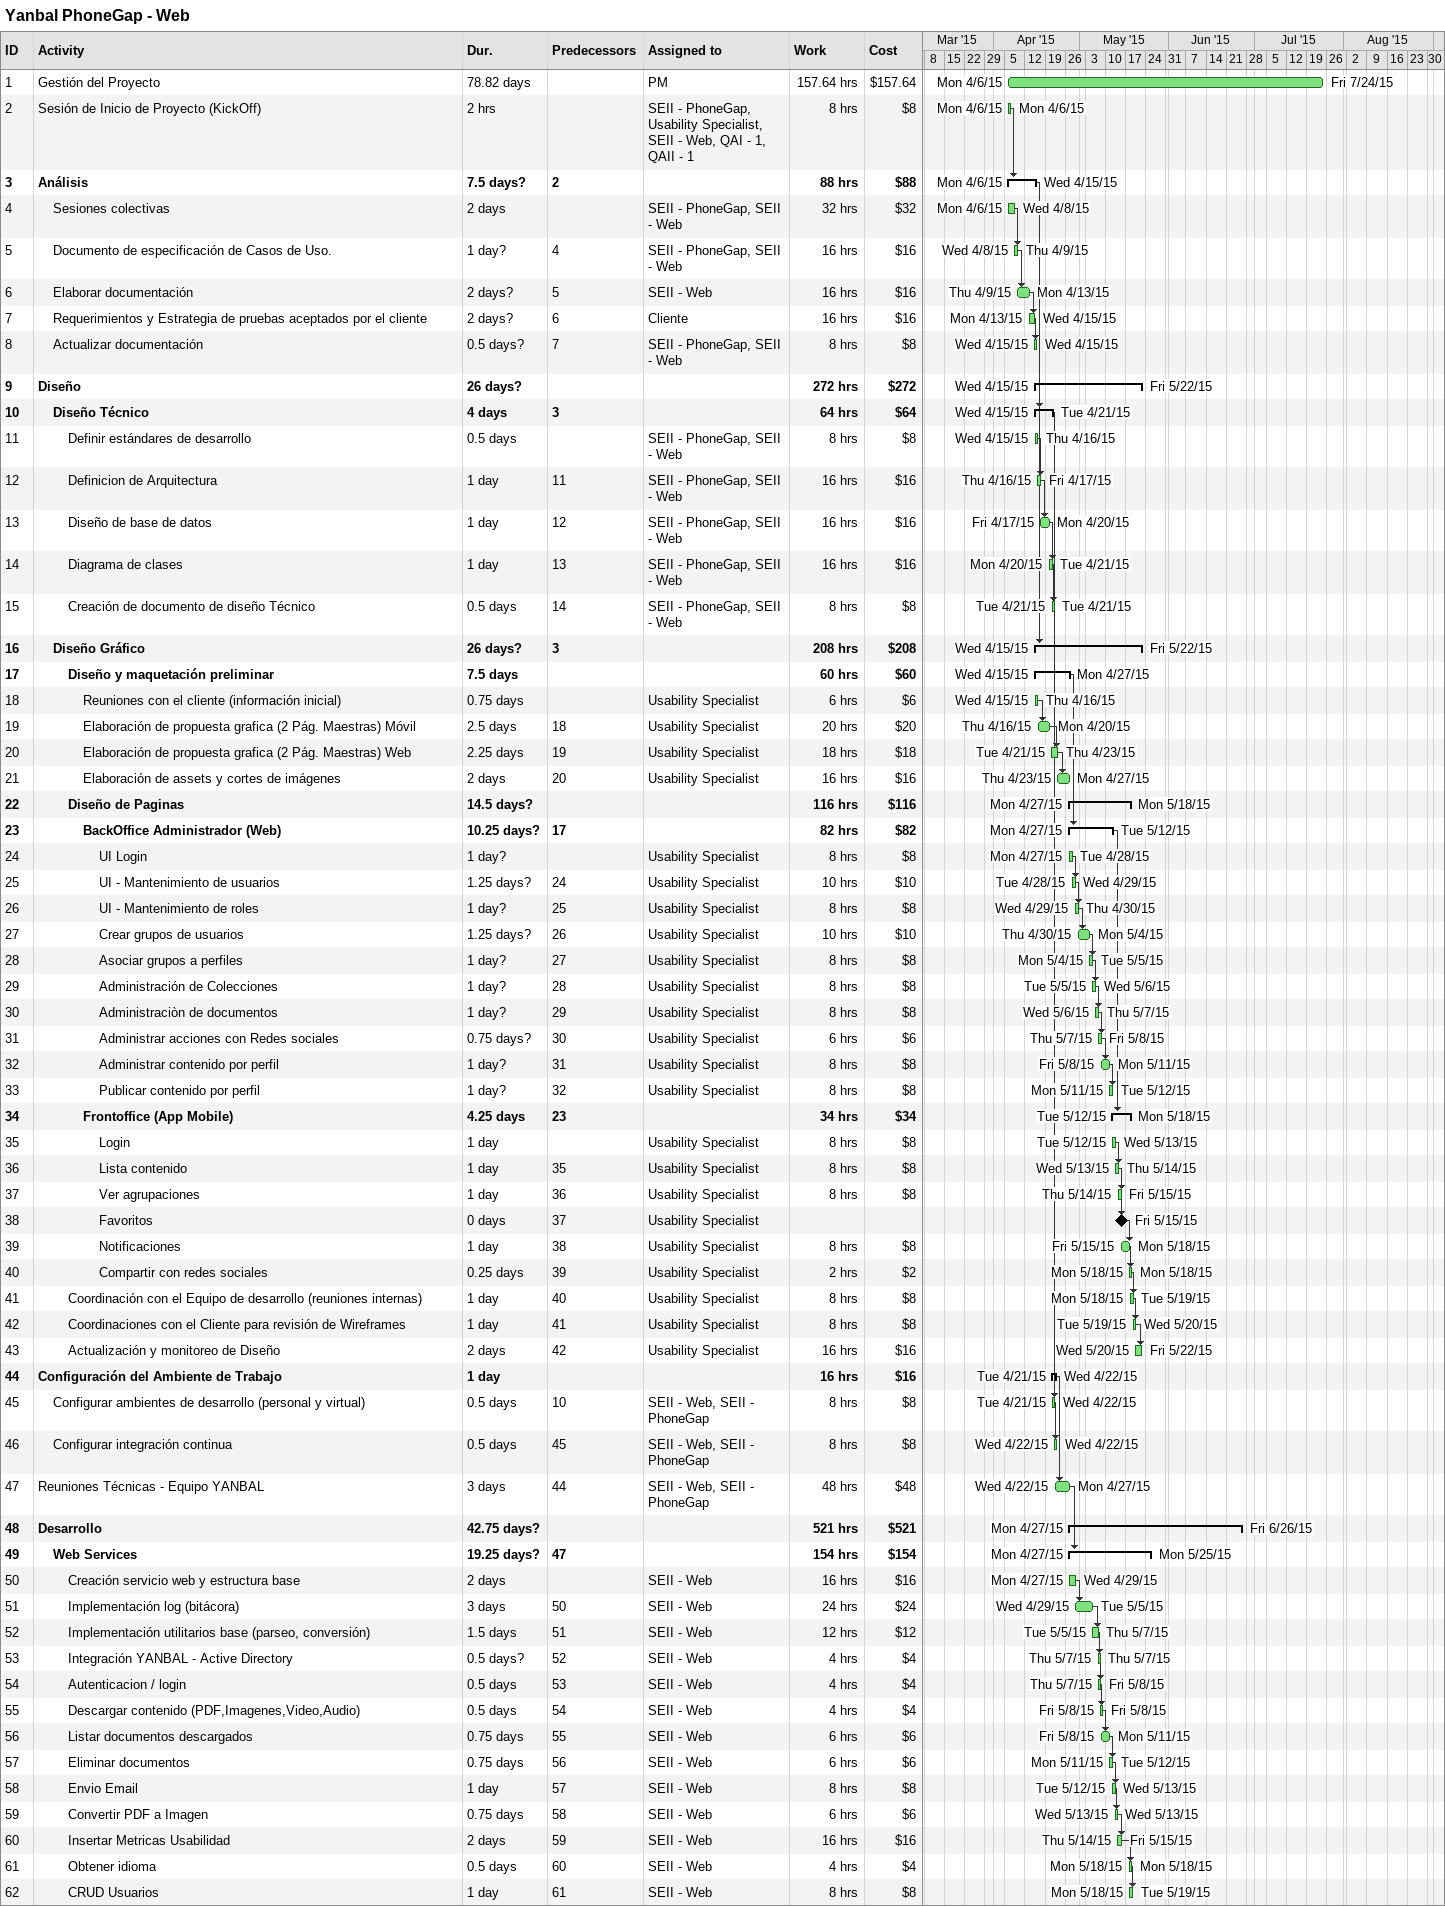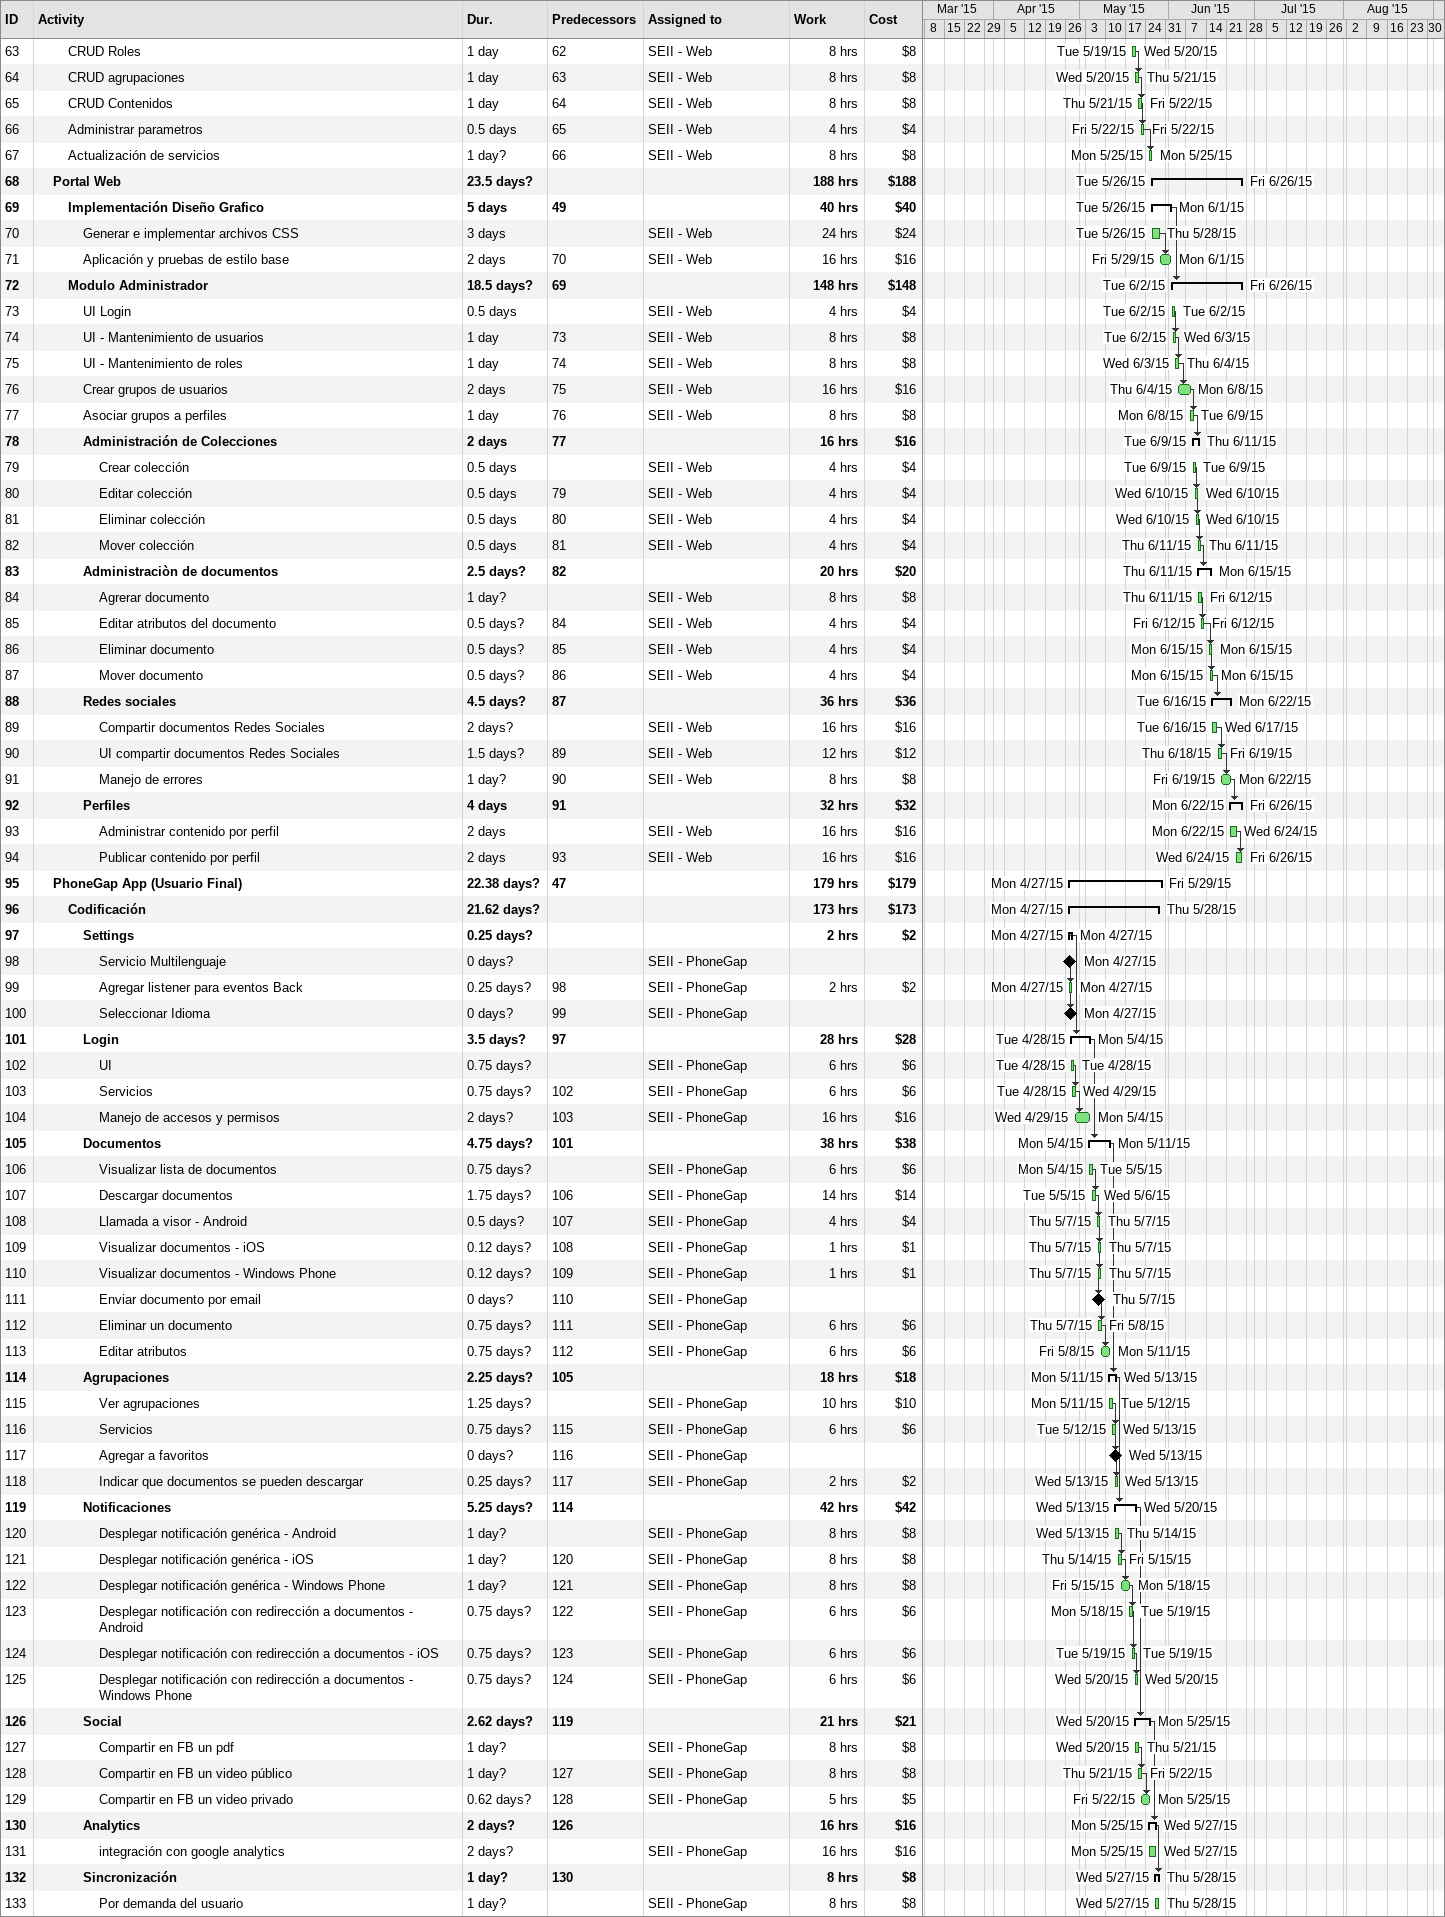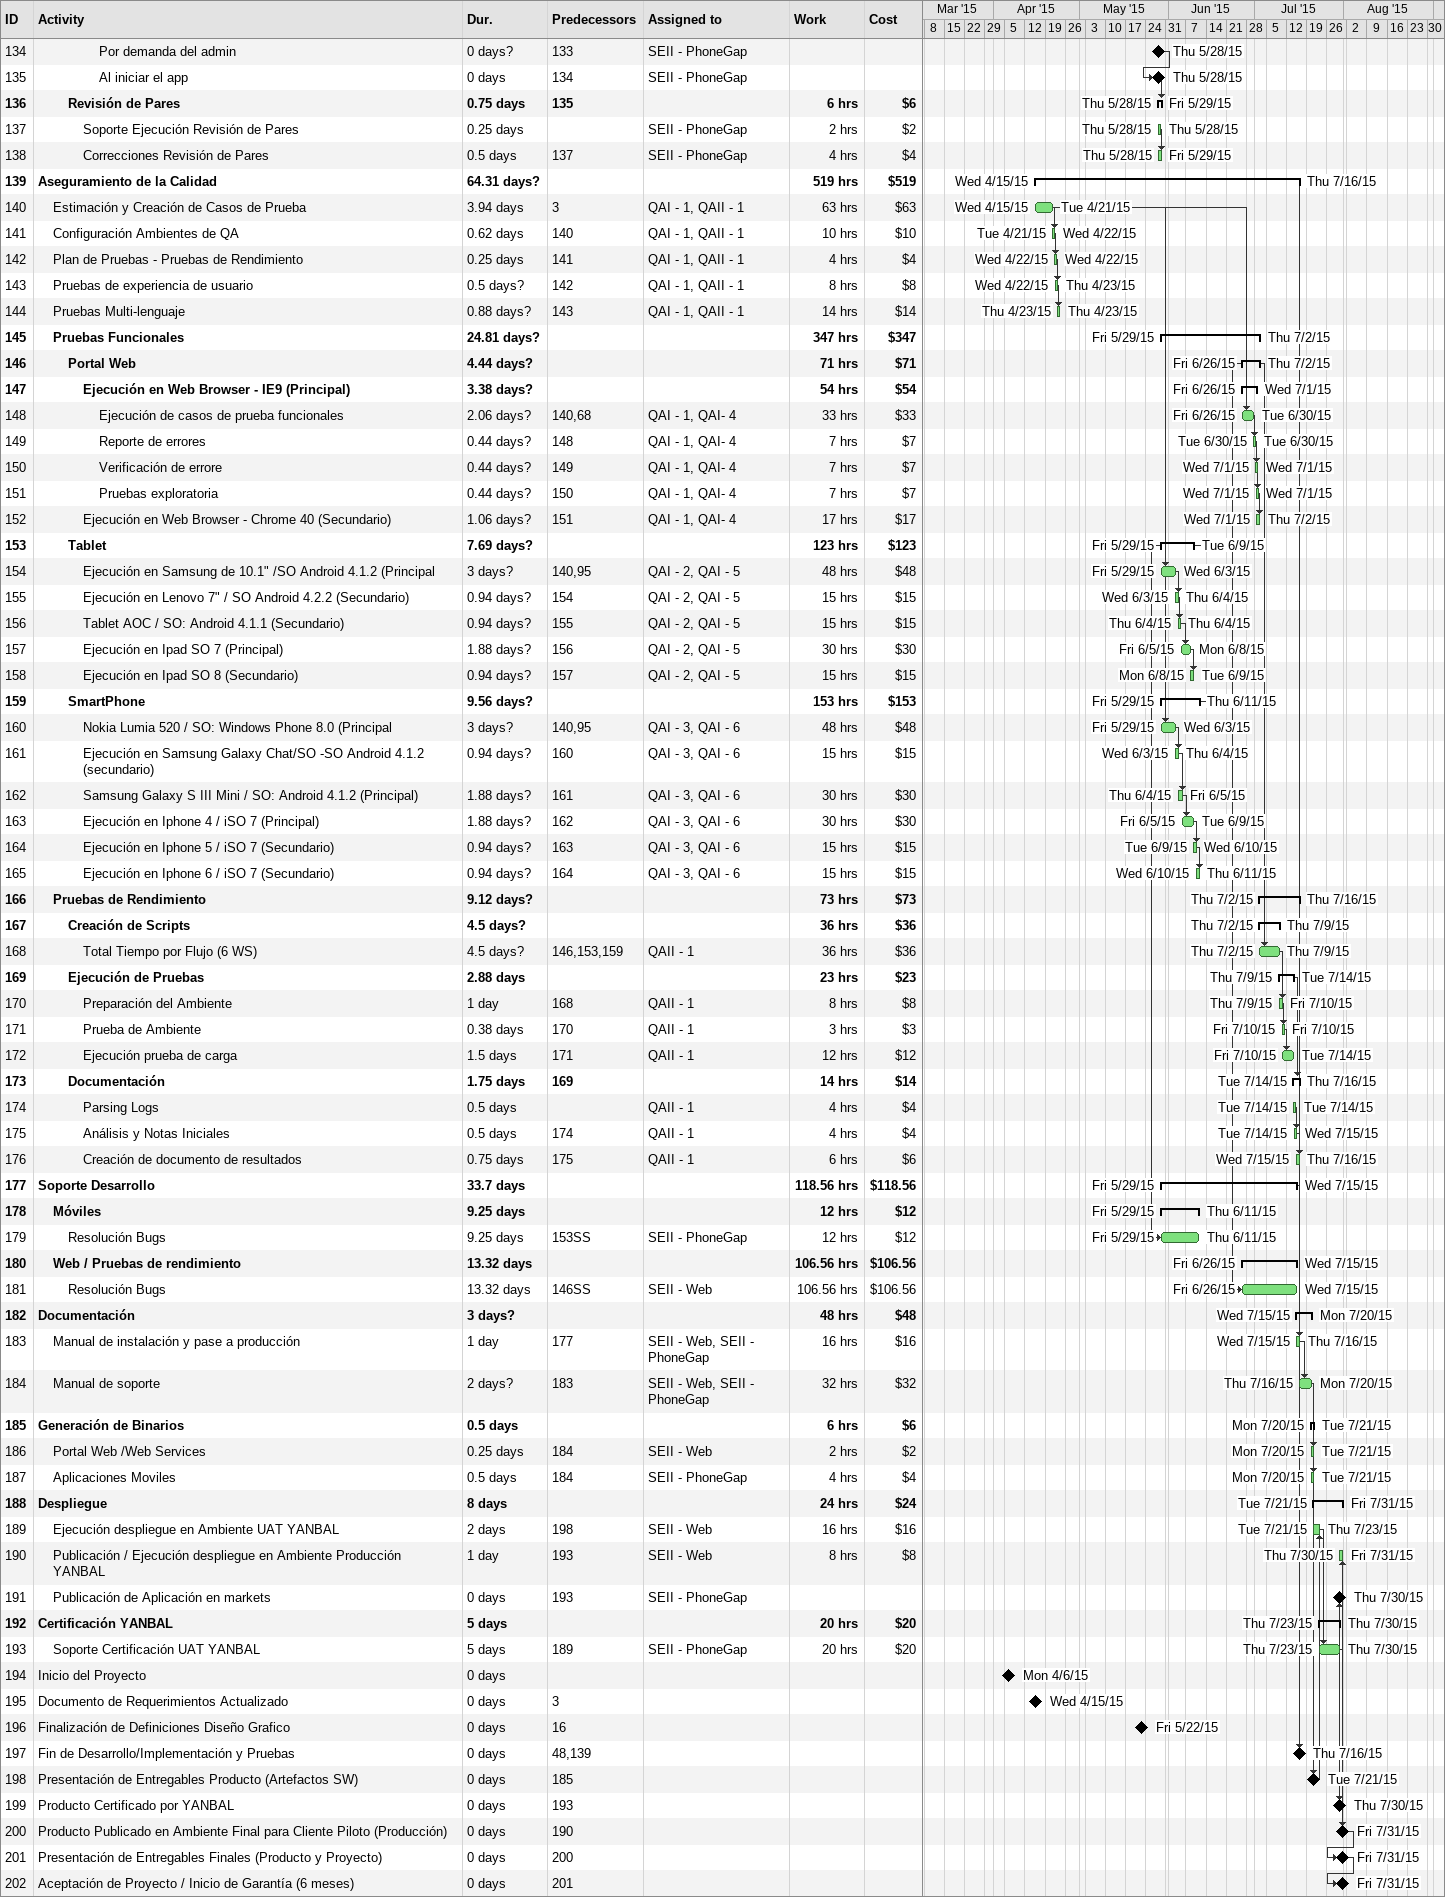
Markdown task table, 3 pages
Yanbal PhoneGap - Web

| ID | Level | Task | Duration | Start | Finish | Predecessors | Resources | Work (h) | Cost ($) |
|---|---|---|---|---|---|---|---|---|---|
| 1 | 1 | Gestión del Proyecto | 78.82d | 2015-04-06 | 2015-07-24 |  | PM | 157.64 | 157.64 |
| 2 | 1 | Sesión de Inicio de Proyecto (KickOff) | 2h | 2015-04-06 | 2015-04-06 |  | SEII - PhoneGap, Usability Specialist, SEII - Web, QAI - 1, QAII - 1 | 8 | 8 |
| 3 | 1 | **Análisis** | 7.5d? | 2015-04-06 | 2015-04-15 | 2 |  | 88 | 88 |
| 4 | 2 | Sesiones colectivas | 2d | 2015-04-06 | 2015-04-08 |  | SEII - PhoneGap, SEII - Web | 32 | 32 |
| 5 | 2 | Documento de especificación de Casos de Uso. | 1d? | 2015-04-08 | 2015-04-09 | 4 | SEII - PhoneGap, SEII - Web | 16 | 16 |
| 6 | 2 | Elaborar documentación | 2d? | 2015-04-09 | 2015-04-13 | 5 | SEII - Web | 16 | 16 |
| 7 | 2 | Requerimientos y Estrategia de pruebas aceptados por el cliente | 2d? | 2015-04-13 | 2015-04-15 | 6 | Cliente | 16 | 16 |
| 8 | 2 | Actualizar documentación | 0.5d? | 2015-04-15 | 2015-04-15 | 7 | SEII - PhoneGap, SEII - Web | 8 | 8 |
| 9 | 1 | **Diseño** | 26d? | 2015-04-15 | 2015-05-22 |  |  | 272 | 272 |
| 10 | 2 | **Diseño Técnico** | 4d | 2015-04-15 | 2015-04-21 | 3 |  | 64 | 64 |
| 11 | 3 | Definir estándares de desarrollo | 0.5d | 2015-04-15 | 2015-04-16 |  | SEII - PhoneGap, SEII - Web | 8 | 8 |
| 12 | 3 | Definicion de Arquitectura | 1d | 2015-04-16 | 2015-04-17 | 11 | SEII - PhoneGap, SEII - Web | 16 | 16 |
| 13 | 3 | Diseño de base de datos | 1d | 2015-04-17 | 2015-04-20 | 12 | SEII - PhoneGap, SEII - Web | 16 | 16 |
| 14 | 3 | Diagrama de clases | 1d | 2015-04-20 | 2015-04-21 | 13 | SEII - PhoneGap, SEII - Web | 16 | 16 |
| 15 | 3 | Creación de documento de diseño Técnico | 0.5d | 2015-04-21 | 2015-04-21 | 14 | SEII - PhoneGap, SEII - Web | 8 | 8 |
| 16 | 2 | **Diseño Gráfico** | 26d? | 2015-04-15 | 2015-05-22 | 3 |  | 208 | 208 |
| 17 | 3 | **Diseño y maquetación preliminar** | 7.5d | 2015-04-15 | 2015-04-27 |  |  | 60 | 60 |
| 18 | 4 | Reuniones con el cliente (información inicial) | 0.75d | 2015-04-15 | 2015-04-16 |  | Usability Specialist | 6 | 6 |
| 19 | 4 | Elaboración de propuesta grafica (2 Pág. Maestras) Móvil | 2.5d | 2015-04-16 | 2015-04-20 | 18 | Usability Specialist | 20 | 20 |
| 20 | 4 | Elaboración de propuesta grafica (2 Pág. Maestras) Web | 2.25d | 2015-04-21 | 2015-04-23 | 19 | Usability Specialist | 18 | 18 |
| 21 | 4 | Elaboración de assets y cortes de imágenes | 2d | 2015-04-23 | 2015-04-27 | 20 | Usability Specialist | 16 | 16 |
| 22 | 3 | **Diseño de Paginas** | 14.5d? | 2015-04-27 | 2015-05-18 |  |  | 116 | 116 |
| 23 | 4 | **BackOffice Administrador (Web)** | 10.25d? | 2015-04-27 | 2015-05-12 | 17 |  | 82 | 82 |
| 24 | 5 | UI Login | 1d? | 2015-04-27 | 2015-04-28 |  | Usability Specialist | 8 | 8 |
| 25 | 5 | UI - Mantenimiento de usuarios | 1.25d? | 2015-04-28 | 2015-04-29 | 24 | Usability Specialist | 10 | 10 |
| 26 | 5 | UI - Mantenimiento de roles | 1d? | 2015-04-29 | 2015-04-30 | 25 | Usability Specialist | 8 | 8 |
| 27 | 5 | Crear grupos de usuarios | 1.25d? | 2015-04-30 | 2015-05-04 | 26 | Usability Specialist | 10 | 10 |
| 28 | 5 | Asociar grupos a perfiles | 1d? | 2015-05-04 | 2015-05-05 | 27 | Usability Specialist | 8 | 8 |
| 29 | 5 | Administración de Colecciones | 1d? | 2015-05-05 | 2015-05-06 | 28 | Usability Specialist | 8 | 8 |
| 30 | 5 | Administraciòn de documentos | 1d? | 2015-05-06 | 2015-05-07 | 29 | Usability Specialist | 8 | 8 |
| 31 | 5 | Administrar acciones con Redes sociales | 0.75d? | 2015-05-07 | 2015-05-08 | 30 | Usability Specialist | 6 | 6 |
| 32 | 5 | Administrar contenido por perfil | 1d? | 2015-05-08 | 2015-05-11 | 31 | Usability Specialist | 8 | 8 |
| 33 | 5 | Publicar contenido por perfil | 1d? | 2015-05-11 | 2015-05-12 | 32 | Usability Specialist | 8 | 8 |
| 34 | 4 | **Frontoffice (App Mobile)** | 4.25d | 2015-05-12 | 2015-05-18 | 23 |  | 34 | 34 |
| 35 | 5 | Login | 1d | 2015-05-12 | 2015-05-13 |  | Usability Specialist | 8 | 8 |
| 36 | 5 | Lista contenido | 1d | 2015-05-13 | 2015-05-14 | 35 | Usability Specialist | 8 | 8 |
| 37 | 5 | Ver agrupaciones | 1d | 2015-05-14 | 2015-05-15 | 36 | Usability Specialist | 8 | 8 |
| 38 | 5 | Favoritos | 0d | 2015-05-15 | 2015-05-15 | 37 | Usability Specialist |  |  |
| 39 | 5 | Notificaciones | 1d | 2015-05-15 | 2015-05-18 | 38 | Usability Specialist | 8 | 8 |
| 40 | 5 | Compartir con redes sociales | 0.25d | 2015-05-18 | 2015-05-18 | 39 | Usability Specialist | 2 | 2 |
| 41 | 3 | Coordinación con el Equipo de desarrollo (reuniones internas) | 1d | 2015-05-18 | 2015-05-19 | 40 | Usability Specialist | 8 | 8 |
| 42 | 3 | Coordinaciones con el Cliente para revisión de Wireframes | 1d | 2015-05-19 | 2015-05-20 | 41 | Usability Specialist | 8 | 8 |
| 43 | 3 | Actualización y monitoreo de Diseño | 2d | 2015-05-20 | 2015-05-22 | 42 | Usability Specialist | 16 | 16 |
| 44 | 1 | **Configuración del Ambiente de Trabajo** | 1d | 2015-04-21 | 2015-04-22 |  |  | 16 | 16 |
| 45 | 2 | Configurar ambientes de desarrollo (personal y virtual) | 0.5d | 2015-04-21 | 2015-04-22 | 10 | SEII - Web, SEII - PhoneGap | 8 | 8 |
| 46 | 2 | Configurar integración continua | 0.5d | 2015-04-22 | 2015-04-22 | 45 | SEII - Web, SEII - PhoneGap | 8 | 8 |
| 47 | 1 | Reuniones Técnicas - Equipo YANBAL | 3d | 2015-04-22 | 2015-04-27 | 44 | SEII - Web, SEII - PhoneGap | 48 | 48 |
| 48 | 1 | **Desarrollo** | 42.75d? | 2015-04-27 | 2015-06-26 |  |  | 521 | 521 |
| 49 | 2 | **Web Services** | 19.25d? | 2015-04-27 | 2015-05-25 | 47 |  | 154 | 154 |
| 50 | 3 | Creación servicio web y estructura base | 2d | 2015-04-27 | 2015-04-29 |  | SEII - Web | 16 | 16 |
| 51 | 3 | Implementación log (bitácora) | 3d | 2015-04-29 | 2015-05-05 | 50 | SEII - Web | 24 | 24 |
| 52 | 3 | Implementación utilitarios base (parseo, conversión) | 1.5d | 2015-05-05 | 2015-05-07 | 51 | SEII - Web | 12 | 12 |
| 53 | 3 | Integración YANBAL - Active Directory | 0.5d? | 2015-05-07 | 2015-05-07 | 52 | SEII - Web | 4 | 4 |
| 54 | 3 | Autenticacion / login | 0.5d | 2015-05-07 | 2015-05-08 | 53 | SEII - Web | 4 | 4 |
| 55 | 3 | Descargar contenido (PDF,Imagenes,Video,Audio) | 0.5d | 2015-05-08 | 2015-05-08 | 54 | SEII - Web | 4 | 4 |
| 56 | 3 | Listar documentos descargados | 0.75d | 2015-05-08 | 2015-05-11 | 55 | SEII - Web | 6 | 6 |
| 57 | 3 | Eliminar documentos | 0.75d | 2015-05-11 | 2015-05-12 | 56 | SEII - Web | 6 | 6 |
| 58 | 3 | Envio Email | 1d | 2015-05-12 | 2015-05-13 | 57 | SEII - Web | 8 | 8 |
| 59 | 3 | Convertir PDF a Imagen | 0.75d | 2015-05-13 | 2015-05-13 | 58 | SEII - Web | 6 | 6 |
| 60 | 3 | Insertar Metricas Usabilidad | 2d | 2015-05-14 | 2015-05-15 | 59 | SEII - Web | 16 | 16 |
| 61 | 3 | Obtener idioma | 0.5d | 2015-05-18 | 2015-05-18 | 60 | SEII - Web | 4 | 4 |
| 62 | 3 | CRUD Usuarios | 1d | 2015-05-18 | 2015-05-19 | 61 | SEII - Web | 8 | 8 |
| 63 | 3 | CRUD Roles | 1d | 2015-05-19 | 2015-05-20 | 62 | SEII - Web | 8 | 8 |
| 64 | 3 | CRUD agrupaciones | 1d | 2015-05-20 | 2015-05-21 | 63 | SEII - Web | 8 | 8 |
| 65 | 3 | CRUD Contenidos | 1d | 2015-05-21 | 2015-05-22 | 64 | SEII - Web | 8 | 8 |
| 66 | 3 | Administrar parametros | 0.5d | 2015-05-22 | 2015-05-22 | 65 | SEII - Web | 4 | 4 |
| 67 | 3 | Actualización de servicios | 1d? | 2015-05-25 | 2015-05-25 | 66 | SEII - Web | 8 | 8 |
| 68 | 2 | **Portal Web** | 23.5d? | 2015-05-26 | 2015-06-26 |  |  | 188 | 188 |
| 69 | 3 | **Implementación Diseño Grafico** | 5d | 2015-05-26 | 2015-06-01 | 49 |  | 40 | 40 |
| 70 | 4 | Generar e implementar archivos CSS | 3d | 2015-05-26 | 2015-05-28 |  | SEII - Web | 24 | 24 |
| 71 | 4 | Aplicación y pruebas de estilo base | 2d | 2015-05-29 | 2015-06-01 | 70 | SEII - Web | 16 | 16 |
| 72 | 3 | **Modulo Administrador** | 18.5d? | 2015-06-02 | 2015-06-26 | 69 |  | 148 | 148 |
| 73 | 4 | UI Login | 0.5d | 2015-06-02 | 2015-06-02 |  | SEII - Web | 4 | 4 |
| 74 | 4 | UI - Mantenimiento de usuarios | 1d | 2015-06-02 | 2015-06-03 | 73 | SEII - Web | 8 | 8 |
| 75 | 4 | UI - Mantenimiento de roles | 1d | 2015-06-03 | 2015-06-04 | 74 | SEII - Web | 8 | 8 |
| 76 | 4 | Crear grupos de usuarios | 2d | 2015-06-04 | 2015-06-08 | 75 | SEII - Web | 16 | 16 |
| 77 | 4 | Asociar grupos a perfiles | 1d | 2015-06-08 | 2015-06-09 | 76 | SEII - Web | 8 | 8 |
| 78 | 4 | **Administración de Colecciones** | 2d | 2015-06-09 | 2015-06-11 | 77 |  | 16 | 16 |
| 79 | 5 | Crear colección | 0.5d | 2015-06-09 | 2015-06-09 |  | SEII - Web | 4 | 4 |
| 80 | 5 | Editar colección | 0.5d | 2015-06-10 | 2015-06-10 | 79 | SEII - Web | 4 | 4 |
| 81 | 5 | Eliminar colección | 0.5d | 2015-06-10 | 2015-06-10 | 80 | SEII - Web | 4 | 4 |
| 82 | 5 | Mover colección | 0.5d | 2015-06-11 | 2015-06-11 | 81 | SEII - Web | 4 | 4 |
| 83 | 4 | **Administraciòn de documentos** | 2.5d? | 2015-06-11 | 2015-06-15 | 82 |  | 20 | 20 |
| 84 | 5 | Agrerar documento | 1d? | 2015-06-11 | 2015-06-12 |  | SEII - Web | 8 | 8 |
| 85 | 5 | Editar atributos del documento | 0.5d? | 2015-06-12 | 2015-06-12 | 84 | SEII - Web | 4 | 4 |
| 86 | 5 | Eliminar documento | 0.5d? | 2015-06-15 | 2015-06-15 | 85 | SEII - Web | 4 | 4 |
| 87 | 5 | Mover documento | 0.5d? | 2015-06-15 | 2015-06-15 | 86 | SEII - Web | 4 | 4 |
| 88 | 4 | **Redes sociales** | 4.5d? | 2015-06-16 | 2015-06-22 | 87 |  | 36 | 36 |
| 89 | 5 | Compartir documentos Redes Sociales | 2d? | 2015-06-16 | 2015-06-17 |  | SEII - Web | 16 | 16 |
| 90 | 5 | UI compartir documentos Redes Sociales | 1.5d? | 2015-06-18 | 2015-06-19 | 89 | SEII - Web | 12 | 12 |
| 91 | 5 | Manejo de errores | 1d? | 2015-06-19 | 2015-06-22 | 90 | SEII - Web | 8 | 8 |
| 92 | 4 | **Perfiles** | 4d | 2015-06-22 | 2015-06-26 | 91 |  | 32 | 32 |
| 93 | 5 | Administrar contenido por perfil | 2d | 2015-06-22 | 2015-06-24 |  | SEII - Web | 16 | 16 |
| 94 | 5 | Publicar contenido por perfil | 2d | 2015-06-24 | 2015-06-26 | 93 | SEII - Web | 16 | 16 |
| 95 | 2 | **PhoneGap App (Usuario Final)** | 22.38d? | 2015-04-27 | 2015-05-29 | 47 |  | 179 | 179 |
| 96 | 3 | **Codificación** | 21.62d? | 2015-04-27 | 2015-05-28 |  |  | 173 | 173 |
| 97 | 4 | **Settings** | 0.25d? | 2015-04-27 | 2015-04-27 |  |  | 2 | 2 |
| 98 | 5 | Servicio Multilenguaje | 0d? | 2015-04-27 | 2015-04-27 |  | SEII - PhoneGap |  |  |
| 99 | 5 | Agregar listener para eventos Back | 0.25d? | 2015-04-27 | 2015-04-27 | 98 | SEII - PhoneGap | 2 | 2 |
| 100 | 5 | Seleccionar Idioma | 0d? | 2015-04-27 | 2015-04-27 | 99 | SEII - PhoneGap |  |  |
| 101 | 4 | **Login** | 3.5d? | 2015-04-28 | 2015-05-04 | 97 |  | 28 | 28 |
| 102 | 5 | UI | 0.75d? | 2015-04-28 | 2015-04-28 |  | SEII - PhoneGap | 6 | 6 |
| 103 | 5 | Servicios | 0.75d? | 2015-04-28 | 2015-04-29 | 102 | SEII - PhoneGap | 6 | 6 |
| 104 | 5 | Manejo de accesos y permisos | 2d? | 2015-04-29 | 2015-05-04 | 103 | SEII - PhoneGap | 16 | 16 |
| 105 | 4 | **Documentos** | 4.75d? | 2015-05-04 | 2015-05-11 | 101 |  | 38 | 38 |
| 106 | 5 | Visualizar lista de documentos | 0.75d? | 2015-05-04 | 2015-05-05 |  | SEII - PhoneGap | 6 | 6 |
| 107 | 5 | Descargar documentos | 1.75d? | 2015-05-05 | 2015-05-06 | 106 | SEII - PhoneGap | 14 | 14 |
| 108 | 5 | Llamada a visor - Android | 0.5d? | 2015-05-07 | 2015-05-07 | 107 | SEII - PhoneGap | 4 | 4 |
| 109 | 5 | Visualizar documentos - iOS | 0.12d? | 2015-05-07 | 2015-05-07 | 108 | SEII - PhoneGap | 1 | 1 |
| 110 | 5 | Visualizar documentos - Windows Phone | 0.12d? | 2015-05-07 | 2015-05-07 | 109 | SEII - PhoneGap | 1 | 1 |
| 111 | 5 | Enviar documento por email | 0d? | 2015-05-07 | 2015-05-07 | 110 | SEII - PhoneGap |  |  |
| 112 | 5 | Eliminar un documento | 0.75d? | 2015-05-07 | 2015-05-08 | 111 | SEII - PhoneGap | 6 | 6 |
| 113 | 5 | Editar atributos | 0.75d? | 2015-05-08 | 2015-05-11 | 112 | SEII - PhoneGap | 6 | 6 |
| 114 | 4 | **Agrupaciones** | 2.25d? | 2015-05-11 | 2015-05-13 | 105 |  | 18 | 18 |
| 115 | 5 | Ver agrupaciones | 1.25d? | 2015-05-11 | 2015-05-12 |  | SEII - PhoneGap | 10 | 10 |
| 116 | 5 | Servicios | 0.75d? | 2015-05-12 | 2015-05-13 | 115 | SEII - PhoneGap | 6 | 6 |
| 117 | 5 | Agregar a favoritos | 0d? | 2015-05-13 | 2015-05-13 | 116 | SEII - PhoneGap |  |  |
| 118 | 5 | Indicar que documentos se pueden descargar | 0.25d? | 2015-05-13 | 2015-05-13 | 117 | SEII - PhoneGap | 2 | 2 |
| 119 | 4 | **Notificaciones** | 5.25d? | 2015-05-13 | 2015-05-20 | 114 |  | 42 | 42 |
| 120 | 5 | Desplegar notificación genérica - Android | 1d? | 2015-05-13 | 2015-05-14 |  | SEII - PhoneGap | 8 | 8 |
| 121 | 5 | Desplegar notificación genérica - iOS | 1d? | 2015-05-14 | 2015-05-15 | 120 | SEII - PhoneGap | 8 | 8 |
| 122 | 5 | Desplegar notificación genérica - Windows Phone | 1d? | 2015-05-15 | 2015-05-18 | 121 | SEII - PhoneGap | 8 | 8 |
| 123 | 5 | Desplegar notificación con redirección a documentos - Android | 0.75d? | 2015-05-18 | 2015-05-19 | 122 | SEII - PhoneGap | 6 | 6 |
| 124 | 5 | Desplegar notificación con redirección a documentos - iOS | 0.75d? | 2015-05-19 | 2015-05-19 | 123 | SEII - PhoneGap | 6 | 6 |
| 125 | 5 | Desplegar notificación con redirección a documentos - Windows Phone | 0.75d? | 2015-05-20 | 2015-05-20 | 124 | SEII - PhoneGap | 6 | 6 |
| 126 | 4 | **Social** | 2.62d? | 2015-05-20 | 2015-05-25 | 119 |  | 21 | 21 |
| 127 | 5 | Compartir en FB un pdf | 1d? | 2015-05-20 | 2015-05-21 |  | SEII - PhoneGap | 8 | 8 |
| 128 | 5 | Compartir en FB un video público | 1d? | 2015-05-21 | 2015-05-22 | 127 | SEII - PhoneGap | 8 | 8 |
| 129 | 5 | Compartir en FB un video privado | 0.62d? | 2015-05-22 | 2015-05-25 | 128 | SEII - PhoneGap | 5 | 5 |
| 130 | 4 | **Analytics** | 2d? | 2015-05-25 | 2015-05-27 | 126 |  | 16 | 16 |
| 131 | 5 | integración con google analytics | 2d? | 2015-05-25 | 2015-05-27 |  | SEII - PhoneGap | 16 | 16 |
| 132 | 4 | **Sincronización** | 1d? | 2015-05-27 | 2015-05-28 | 130 |  | 8 | 8 |
| 133 | 5 | Por demanda del usuario | 1d? | 2015-05-27 | 2015-05-28 |  | SEII - PhoneGap | 8 | 8 |
| 134 | 5 | Por demanda del admin | 0d? | 2015-05-28 | 2015-05-28 | 133 | SEII - PhoneGap |  |  |
| 135 | 5 | Al iniciar el app | 0d | 2015-05-28 | 2015-05-28 | 134 | SEII - PhoneGap |  |  |
| 136 | 3 | **Revisión de Pares** | 0.75d | 2015-05-28 | 2015-05-29 | 135 |  | 6 | 6 |
| 137 | 4 | Soporte Ejecución Revisión de Pares | 0.25d | 2015-05-28 | 2015-05-28 |  | SEII - PhoneGap | 2 | 2 |
| 138 | 4 | Correcciones Revisión de Pares | 0.5d | 2015-05-28 | 2015-05-29 | 137 | SEII - PhoneGap | 4 | 4 |
| 139 | 1 | **Aseguramiento de la Calidad** | 64.31d? | 2015-04-15 | 2015-07-16 |  |  | 519 | 519 |
| 140 | 2 | Estimación y Creación de Casos de Prueba | 3.94d | 2015-04-15 | 2015-04-21 | 3 | QAI - 1, QAII - 1 | 63 | 63 |
| 141 | 2 | Configuración Ambientes de QA | 0.62d | 2015-04-21 | 2015-04-22 | 140 | QAI - 1, QAII - 1 | 10 | 10 |
| 142 | 2 | Plan de Pruebas - Pruebas de Rendimiento | 0.25d | 2015-04-22 | 2015-04-22 | 141 | QAI - 1, QAII - 1 | 4 | 4 |
| 143 | 2 | Pruebas de experiencia de usuario | 0.5d? | 2015-04-22 | 2015-04-23 | 142 | QAI - 1, QAII - 1 | 8 | 8 |
| 144 | 2 | Pruebas Multi-lenguaje | 0.88d? | 2015-04-23 | 2015-04-23 | 143 | QAI - 1, QAII - 1 | 14 | 14 |
| 145 | 2 | **Pruebas Funcionales** | 24.81d? | 2015-05-29 | 2015-07-02 |  |  | 347 | 347 |
| 146 | 3 | **Portal Web** | 4.44d? | 2015-06-26 | 2015-07-02 |  |  | 71 | 71 |
| 147 | 4 | **Ejecución en Web Browser - IE9 (Principal)** | 3.38d? | 2015-06-26 | 2015-07-01 |  |  | 54 | 54 |
| 148 | 5 | Ejecución de casos de prueba funcionales | 2.06d? | 2015-06-26 | 2015-06-30 | 140, 68 | QAI - 1, QAI- 4 | 33 | 33 |
| 149 | 5 | Reporte de errores | 0.44d? | 2015-06-30 | 2015-06-30 | 148 | QAI - 1, QAI- 4 | 7 | 7 |
| 150 | 5 | Verificación de errore | 0.44d? | 2015-07-01 | 2015-07-01 | 149 | QAI - 1, QAI- 4 | 7 | 7 |
| 151 | 5 | Pruebas exploratoria | 0.44d? | 2015-07-01 | 2015-07-01 | 150 | QAI - 1, QAI- 4 | 7 | 7 |
| 152 | 4 | Ejecución en Web Browser - Chrome 40 (Secundario) | 1.06d? | 2015-07-01 | 2015-07-02 | 151 | QAI - 1, QAI- 4 | 17 | 17 |
| 153 | 3 | **Tablet** | 7.69d? | 2015-05-29 | 2015-06-09 |  |  | 123 | 123 |
| 154 | 4 | Ejecución en Samsung de 10.1" /SO Android 4.1.2 (Principal | 3d? | 2015-05-29 | 2015-06-03 | 140, 95 | QAI - 2, QAI - 5 | 48 | 48 |
| 155 | 4 | Ejecución en Lenovo 7" / SO Android 4.2.2 (Secundario) | 0.94d? | 2015-06-03 | 2015-06-04 | 154 | QAI - 2, QAI - 5 | 15 | 15 |
| 156 | 4 | Tablet AOC / SO: Android 4.1.1 (Secundario) | 0.94d? | 2015-06-04 | 2015-06-04 | 155 | QAI - 2, QAI - 5 | 15 | 15 |
| 157 | 4 | Ejecución en Ipad SO 7 (Principal) | 1.88d? | 2015-06-05 | 2015-06-08 | 156 | QAI - 2, QAI - 5 | 30 | 30 |
| 158 | 4 | Ejecución en Ipad SO 8 (Secundario) | 0.94d? | 2015-06-08 | 2015-06-09 | 157 | QAI - 2, QAI - 5 | 15 | 15 |
| 159 | 3 | **SmartPhone** | 9.56d? | 2015-05-29 | 2015-06-11 |  |  | 153 | 153 |
| 160 | 4 | Nokia Lumia 520 / SO: Windows Phone 8.0 (Principal | 3d? | 2015-05-29 | 2015-06-03 | 140, 95 | QAI - 3, QAI - 6 | 48 | 48 |
| 161 | 4 | Ejecución en Samsung Galaxy Chat/SO -SO Android 4.1.2 (secundario) | 0.94d? | 2015-06-03 | 2015-06-04 | 160 | QAI - 3, QAI - 6 | 15 | 15 |
| 162 | 4 | Samsung Galaxy S III Mini / SO: Android 4.1.2 (Principal) | 1.88d? | 2015-06-04 | 2015-06-05 | 161 | QAI - 3, QAI - 6 | 30 | 30 |
| 163 | 4 | Ejecución en Iphone 4 / iSO 7 (Principal) | 1.88d? | 2015-06-05 | 2015-06-09 | 162 | QAI - 3, QAI - 6 | 30 | 30 |
| 164 | 4 | Ejecución en Iphone 5 / iSO 7 (Secundario) | 0.94d? | 2015-06-09 | 2015-06-10 | 163 | QAI - 3, QAI - 6 | 15 | 15 |
| 165 | 4 | Ejecución en Iphone 6 / iSO 7 (Secundario) | 0.94d? | 2015-06-10 | 2015-06-11 | 164 | QAI - 3, QAI - 6 | 15 | 15 |
| 166 | 2 | **Pruebas de Rendimiento** | 9.12d? | 2015-07-02 | 2015-07-16 |  |  | 73 | 73 |
| 167 | 3 | **Creación de Scripts** | 4.5d? | 2015-07-02 | 2015-07-09 |  |  | 36 | 36 |
| 168 | 4 | Total Tiempo por Flujo (6 WS) | 4.5d? | 2015-07-02 | 2015-07-09 | 146, 153, 159 | QAII - 1 | 36 | 36 |
| 169 | 3 | **Ejecución de Pruebas** | 2.88d | 2015-07-09 | 2015-07-14 |  |  | 23 | 23 |
| 170 | 4 | Preparación del Ambiente | 1d | 2015-07-09 | 2015-07-10 | 168 | QAII - 1 | 8 | 8 |
| 171 | 4 | Prueba de Ambiente | 0.38d | 2015-07-10 | 2015-07-10 | 170 | QAII - 1 | 3 | 3 |
| 172 | 4 | Ejecución prueba de carga | 1.5d | 2015-07-10 | 2015-07-14 | 171 | QAII - 1 | 12 | 12 |
| 173 | 3 | **Documentación** | 1.75d | 2015-07-14 | 2015-07-16 | 169 |  | 14 | 14 |
| 174 | 4 | Parsing Logs | 0.5d | 2015-07-14 | 2015-07-14 |  | QAII - 1 | 4 | 4 |
| 175 | 4 | Análisis y Notas Iniciales | 0.5d | 2015-07-14 | 2015-07-15 | 174 | QAII - 1 | 4 | 4 |
| 176 | 4 | Creación de documento de resultados | 0.75d | 2015-07-15 | 2015-07-16 | 175 | QAII - 1 | 6 | 6 |
| 177 | 1 | **Soporte Desarrollo** | 33.7d | 2015-05-29 | 2015-07-15 |  |  | 118.56 | 118.56 |
| 178 | 2 | **Móviles** | 9.25d | 2015-05-29 | 2015-06-11 |  |  | 12 | 12 |
| 179 | 3 | Resolución Bugs | 9.25d | 2015-05-29 | 2015-06-11 | 153SS | SEII - PhoneGap | 12 | 12 |
| 180 | 2 | **Web / Pruebas de rendimiento** | 13.32d | 2015-06-26 | 2015-07-15 |  |  | 106.56 | 106.56 |
| 181 | 3 | Resolución Bugs | 13.32d | 2015-06-26 | 2015-07-15 | 146SS | SEII - Web | 106.56 | 106.56 |
| 182 | 1 | **Documentación** | 3d? | 2015-07-15 | 2015-07-20 |  |  | 48 | 48 |
| 183 | 2 | Manual de instalación y pase a producción | 1d | 2015-07-15 | 2015-07-16 | 177 | SEII - Web, SEII - PhoneGap | 16 | 16 |
| 184 | 2 | Manual de soporte | 2d? | 2015-07-16 | 2015-07-20 | 183 | SEII - Web, SEII - PhoneGap | 32 | 32 |
| 185 | 1 | **Generación de Binarios** | 0.5d | 2015-07-20 | 2015-07-21 |  |  | 6 | 6 |
| 186 | 2 | Portal Web /Web Services | 0.25d | 2015-07-20 | 2015-07-21 | 184 | SEII - Web | 2 | 2 |
| 187 | 2 | Aplicaciones Moviles | 0.5d | 2015-07-20 | 2015-07-21 | 184 | SEII - PhoneGap | 4 | 4 |
| 188 | 1 | **Despliegue** | 8d | 2015-07-21 | 2015-07-31 |  |  | 24 | 24 |
| 189 | 2 | Ejecución despliegue en Ambiente UAT YANBAL | 2d | 2015-07-21 | 2015-07-23 | 198 | SEII - Web | 16 | 16 |
| 190 | 2 | Publicación / Ejecución despliegue en Ambiente Producción YANBAL | 1d | 2015-07-30 | 2015-07-31 | 193 | SEII - Web | 8 | 8 |
| 191 | 2 | Publicación de Aplicación en markets | 0d | 2015-07-30 | 2015-07-30 | 193 | SEII - PhoneGap |  |  |
| 192 | 1 | **Certificación YANBAL** | 5d | 2015-07-23 | 2015-07-30 |  |  | 20 | 20 |
| 193 | 2 | Soporte Certificación UAT YANBAL | 5d | 2015-07-23 | 2015-07-30 | 189 | SEII - PhoneGap | 20 | 20 |
| 194 | 1 | Inicio del Proyecto | 0d | 2015-04-06 | 2015-04-06 |  |  |  |  |
| 195 | 1 | Documento de Requerimientos Actualizado | 0d | 2015-04-15 | 2015-04-15 | 3 |  |  |  |
| 196 | 1 | Finalización de Definiciones Diseño Grafico | 0d | 2015-05-22 | 2015-05-22 | 16 |  |  |  |
| 197 | 1 | Fin de Desarrollo/Implementación y Pruebas | 0d | 2015-07-16 | 2015-07-16 | 48, 139 |  |  |  |
| 198 | 1 | Presentación de Entregables Producto (Artefactos SW) | 0d | 2015-07-21 | 2015-07-21 | 185 |  |  |  |
| 199 | 1 | Producto Certificado por YANBAL | 0d | 2015-07-30 | 2015-07-30 | 193 |  |  |  |
| 200 | 1 | Producto Publicado en Ambiente Final para Cliente Piloto (Producción) | 0d | 2015-07-31 | 2015-07-31 | 190 |  |  |  |
| 201 | 1 | Presentación de Entregables Finales (Producto y Proyecto) | 0d | 2015-07-31 | 2015-07-31 | 200 |  |  |  |
| 202 | 1 | Aceptación de Proyecto / Inicio de Garantía (6 meses) | 0d | 2015-07-31 | 2015-07-31 | 201 |  |  |  |
